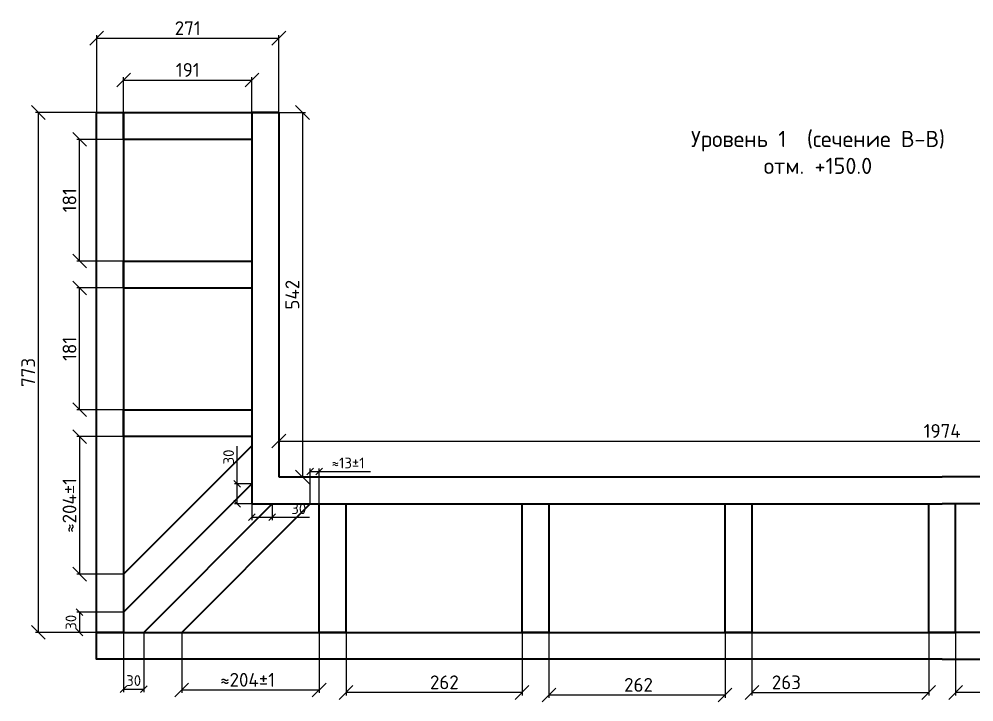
# Model space of a CAD drawing. Header units: millimetres. Extents: x 63961 to 279437, y 165795 to 374915.
# Drawn here: x 162761 to 164181, y 184086 to 185101 of the extents above; entities that cross this region are included whole.
import ezdxf

# ---------------------------------------------------------------- set-up
doc = ezdxf.new("R2010")
doc.units = ezdxf.units.MM
doc.layers.add('Профиль 40x40', color=220, linetype='Continuous', lineweight=35)
doc.layers.add('Размеры', color=150, linetype='Continuous', lineweight=0)
doc.styles.get("Standard").update_dxf_attribs({"font": 'isocpeur.ttf'})
doc.dimstyles.new('Копия Аннотативный', dxfattribs={"dimscale": 0, "dimtxt": 20.5, "dimasz": 20.5, "dimexe": 4.25, "dimexo": 0.625, "dimgap": 4.625, "dimtad": 1, "dimtxsty": 'Standard', "dimblk": 'OBLIQUE', "dimcen": 20.5, "dimclrd": 256, "dimclrt": 256, "dimadec": 0, "dimazin": 0, "dimtfac": 1, "dimtmove": 0, "dimatfit": 3, "dimfxl": 1, "dimtfillclr": 4, "dimarcsym": 0})

# ---------------------------------------------------------------- blocks, each defined once
blk = doc.blocks.new('_Oblique')
at = {"color": 0, "linetype": 'ByBlock', "lineweight": -2}
blk.add_line((-0.5, -0.5), (0.5, 0.5), dxfattribs=at)
blk = doc.blocks.new('*D1397')
at = {"layer": 'Defpoints', "color": 0, "transparency": 16777216}
for p in [(163147.1, 185073.1), (162876.1, 184962.7), (163147.1, 184962.7)]:
    blk.add_point(p, dxfattribs=at)
at = {"layer": 'Размеры', "color": 0, "lineweight": -2, "transparency": 16777216}
for p, q in [((162876.1, 184963.3), (162876.1, 185077.4)), ((163147.1, 184963.3), (163147.1, 185077.4))]:
    blk.add_line(p, q, dxfattribs=at)
at = {"layer": 'Размеры', "lineweight": -2, "transparency": 16777216}
blk.add_line((162876.1, 185073.1), (163147.1, 185073.1), dxfattribs=at)
at = {"layer": 'Размеры', "lineweight": -2, "transparency": 16777216, "xscale": 20.5, "yscale": 20.5, "zscale": 20.5, "rotation": 180}
blk.add_blockref('_Oblique', (162876.1, 185073.1), dxfattribs=at)
at = {"layer": 'Размеры', "lineweight": -2, "transparency": 16777216, "xscale": 20.5, "yscale": 20.5, "zscale": 20.5}
blk.add_blockref('_Oblique', (163147.1, 185073.1), dxfattribs=at)
at = {"layer": 'Размеры', "transparency": 16777216, "insert": (163011.6, 185088), "char_height": 20.5, "attachment_point": 5}
blk.add_mtext('271', dxfattribs=at)
blk = doc.blocks.new('*D1398')
at = {"layer": 'Defpoints', "color": 0, "transparency": 16777216}
for p in [(162876.1, 184962.7), (162789.2, 184189.7), (164134.1, 184189.7)]:
    blk.add_point(p, dxfattribs=at)
at = {"layer": 'Размеры', "color": 0, "lineweight": -2, "transparency": 16777216}
for p, q in [((162875.4, 184962.7), (162785, 184962.7)), ((164133.4, 184189.7), (162785, 184189.7))]:
    blk.add_line(p, q, dxfattribs=at)
at = {"layer": 'Размеры', "lineweight": -2, "transparency": 16777216}
blk.add_line((162789.2, 184962.7), (162789.2, 184189.7), dxfattribs=at)
at = {"layer": 'Размеры', "lineweight": -2, "transparency": 16777216, "xscale": 20.5, "yscale": 20.5, "zscale": 20.5}
for p, rotation in [((162789.2, 184962.7), 90), ((162789.2, 184189.7), 270)]:
    blk.add_blockref('_Oblique', p, dxfattribs=dict(at, rotation=rotation))
at = {"layer": 'Размеры', "transparency": 16777216, "insert": (162774.1, 184576.2), "char_height": 20.5, "attachment_point": 5, "rotation": 90}
blk.add_mtext('773', dxfattribs=at)
blk = doc.blocks.new('*D1399')
at = {"layer": 'Defpoints', "color": 0, "transparency": 16777216}
for p in [(163851.1, 184189.7), (164114.1, 184189.7), (164114.1, 184100.3)]:
    blk.add_point(p, dxfattribs=at)
at = {"layer": 'Размеры', "color": 0, "lineweight": -2, "transparency": 16777216}
for p, q in [((163851.1, 184189.1), (163851.1, 184096)), ((164114.1, 184189.1), (164114.1, 184096))]:
    blk.add_line(p, q, dxfattribs=at)
at = {"layer": 'Размеры', "lineweight": -2, "transparency": 16777216}
blk.add_line((163851.1, 184100.3), (164114.1, 184100.3), dxfattribs=at)
at = {"layer": 'Размеры', "lineweight": -2, "transparency": 16777216, "xscale": 20.5, "yscale": 20.5, "zscale": 20.5, "rotation": 180}
blk.add_blockref('_Oblique', (163851.1, 184100.3), dxfattribs=at)
at = {"layer": 'Размеры', "lineweight": -2, "transparency": 16777216, "xscale": 20.5, "yscale": 20.5, "zscale": 20.5}
blk.add_blockref('_Oblique', (164114.1, 184100.3), dxfattribs=at)
at = {"layer": 'Размеры', "transparency": 16777216, "insert": (163902.3, 184115.4), "char_height": 20.5, "attachment_point": 5}
blk.add_mtext('263', dxfattribs=at)
blk = doc.blocks.new('*D1400')
at = {"layer": 'Defpoints', "color": 0, "transparency": 16777216}
for p in [(163549.1, 184189.7), (163811.1, 184189.7), (163549.1, 184096.5)]:
    blk.add_point(p, dxfattribs=at)
at = {"layer": 'Размеры', "color": 0, "lineweight": -2, "transparency": 16777216}
for p, q in [((163549.1, 184189.1), (163549.1, 184092.3)), ((163811.1, 184189.1), (163811.1, 184092.3))]:
    blk.add_line(p, q, dxfattribs=at)
at = {"layer": 'Размеры', "lineweight": -2, "transparency": 16777216}
blk.add_line((163811.1, 184096.5), (163549.1, 184096.5), dxfattribs=at)
at = {"layer": 'Размеры', "lineweight": -2, "transparency": 16777216, "xscale": 20.5, "yscale": 20.5, "zscale": 20.5, "rotation": 180}
blk.add_blockref('_Oblique', (163549.1, 184096.5), dxfattribs=at)
at = {"layer": 'Размеры', "lineweight": -2, "transparency": 16777216, "xscale": 20.5, "yscale": 20.5, "zscale": 20.5}
blk.add_blockref('_Oblique', (163811.1, 184096.5), dxfattribs=at)
at = {"layer": 'Размеры', "transparency": 16777216, "insert": (163682.3, 184111.6), "char_height": 20.5, "attachment_point": 5}
blk.add_mtext('262', dxfattribs=at)
blk = doc.blocks.new('*D1401')
at = {"layer": 'Defpoints', "color": 0, "transparency": 16777216}
for p in [(163247.1, 184189.7), (163509.1, 184189.7), (163247.1, 184100.3)]:
    blk.add_point(p, dxfattribs=at)
at = {"layer": 'Размеры', "color": 0, "lineweight": -2, "transparency": 16777216}
for p, q in [((163247.1, 184189.1), (163247.1, 184096)), ((163509.1, 184189.1), (163509.1, 184096))]:
    blk.add_line(p, q, dxfattribs=at)
at = {"layer": 'Размеры', "lineweight": -2, "transparency": 16777216}
blk.add_line((163509.1, 184100.3), (163247.1, 184100.3), dxfattribs=at)
at = {"layer": 'Размеры', "lineweight": -2, "transparency": 16777216, "xscale": 20.5, "yscale": 20.5, "zscale": 20.5, "rotation": 180}
blk.add_blockref('_Oblique', (163247.1, 184100.3), dxfattribs=at)
at = {"layer": 'Размеры', "lineweight": -2, "transparency": 16777216, "xscale": 20.5, "yscale": 20.5, "zscale": 20.5}
blk.add_blockref('_Oblique', (163509.1, 184100.3), dxfattribs=at)
at = {"layer": 'Размеры', "transparency": 16777216, "insert": (163393.4, 184115.4), "char_height": 20.5, "attachment_point": 5}
blk.add_mtext('262', dxfattribs=at)
blk = doc.blocks.new('*D1402')
at = {"layer": 'Defpoints', "color": 0, "transparency": 16777216}
for p in [(162850.7, 184701.7), (162916.7, 184701.7), (162916.7, 184520.7)]:
    blk.add_point(p, dxfattribs=at)
at = {"layer": 'Размеры', "color": 0, "lineweight": -2, "transparency": 16777216}
for p, q in [((162916.1, 184701.7), (162846.4, 184701.7)), ((162916.1, 184520.7), (162846.4, 184520.7))]:
    blk.add_line(p, q, dxfattribs=at)
at = {"layer": 'Размеры', "lineweight": -2, "transparency": 16777216}
blk.add_line((162850.7, 184520.7), (162850.7, 184701.7), dxfattribs=at)
at = {"layer": 'Размеры', "lineweight": -2, "transparency": 16777216, "xscale": 20.5, "yscale": 20.5, "zscale": 20.5}
for p, rotation in [((162850.7, 184701.7), 90), ((162850.7, 184520.7), 270)]:
    blk.add_blockref('_Oblique', p, dxfattribs=dict(at, rotation=rotation))
at = {"layer": 'Размеры', "transparency": 16777216, "insert": (162835.6, 184611.2), "char_height": 20.5, "attachment_point": 5, "rotation": 90}
blk.add_mtext('181', dxfattribs=at)
blk = doc.blocks.new('*D1403')
at = {"layer": 'Defpoints', "color": 0, "transparency": 16777216}
for p in [(162850.7, 184922.7), (162916.7, 184922.7), (162916.7, 184741.7)]:
    blk.add_point(p, dxfattribs=at)
at = {"layer": 'Размеры', "color": 0, "lineweight": -2, "transparency": 16777216}
for p, q in [((162916.1, 184922.7), (162846.4, 184922.7)), ((162916.1, 184741.7), (162846.4, 184741.7))]:
    blk.add_line(p, q, dxfattribs=at)
at = {"layer": 'Размеры', "lineweight": -2, "transparency": 16777216}
blk.add_line((162850.7, 184741.7), (162850.7, 184922.7), dxfattribs=at)
at = {"layer": 'Размеры', "lineweight": -2, "transparency": 16777216, "xscale": 20.5, "yscale": 20.5, "zscale": 20.5}
for p, rotation in [((162850.7, 184922.7), 90), ((162850.7, 184741.7), 270)]:
    blk.add_blockref('_Oblique', p, dxfattribs=dict(at, rotation=rotation))
at = {"layer": 'Размеры', "transparency": 16777216, "insert": (162835.6, 184832.2), "char_height": 20.5, "attachment_point": 5, "rotation": 90}
blk.add_mtext('181', dxfattribs=at)
blk = doc.blocks.new('*D1404')
at = {"layer": 'Defpoints', "color": 0, "transparency": 16777216}
for p in [(163107.1, 185010.8), (162916.1, 184962.7), (163107.1, 184962.7)]:
    blk.add_point(p, dxfattribs=at)
at = {"layer": 'Размеры', "color": 0, "lineweight": -2, "transparency": 16777216}
for p, q in [((162916.1, 184963.3), (162916.1, 185015.1)), ((163107.1, 184963.3), (163107.1, 185015.1))]:
    blk.add_line(p, q, dxfattribs=at)
at = {"layer": 'Размеры', "lineweight": -2, "transparency": 16777216}
blk.add_line((162916.1, 185010.8), (163107.1, 185010.8), dxfattribs=at)
at = {"layer": 'Размеры', "lineweight": -2, "transparency": 16777216, "xscale": 20.5, "yscale": 20.5, "zscale": 20.5, "rotation": 180}
blk.add_blockref('_Oblique', (162916.1, 185010.8), dxfattribs=at)
at = {"layer": 'Размеры', "lineweight": -2, "transparency": 16777216, "xscale": 20.5, "yscale": 20.5, "zscale": 20.5}
blk.add_blockref('_Oblique', (163107.1, 185010.8), dxfattribs=at)
at = {"layer": 'Размеры', "transparency": 16777216, "insert": (163011.6, 185025.9), "char_height": 20.5, "attachment_point": 5}
blk.add_mtext('191', dxfattribs=at)
blk = doc.blocks.new('*D1405')
at = {"layer": 'Defpoints', "color": 0, "transparency": 16777216}
for p in [(162916.1, 184480.7), (162850.7, 184276.2), (162916.1, 184276.2)]:
    blk.add_point(p, dxfattribs=at)
at = {"layer": 'Размеры', "color": 0, "lineweight": -2, "transparency": 16777216}
for p, q in [((162915.4, 184480.7), (162846.4, 184480.7)), ((162915.4, 184276.2), (162846.4, 184276.2))]:
    blk.add_line(p, q, dxfattribs=at)
at = {"layer": 'Размеры', "lineweight": -2, "transparency": 16777216}
blk.add_line((162850.7, 184480.7), (162850.7, 184276.2), dxfattribs=at)
at = {"layer": 'Размеры', "lineweight": -2, "transparency": 16777216, "xscale": 20.5, "yscale": 20.5, "zscale": 20.5}
for p, rotation in [((162850.7, 184480.7), 90), ((162850.7, 184276.2), 270)]:
    blk.add_blockref('_Oblique', p, dxfattribs=dict(at, rotation=rotation))
at = {"layer": 'Размеры', "transparency": 16777216, "insert": (162835.6, 184378.5), "char_height": 20.5, "attachment_point": 5, "rotation": 90}
blk.add_mtext('≈204%%P1', dxfattribs=at)
blk = doc.blocks.new('*D1406')
at = {"layer": 'Defpoints', "color": 0, "transparency": 16777216}
for p in [(163207.1, 184428.8), (163193.6, 184380.7), (163207.1, 184380.7)]:
    blk.add_point(p, dxfattribs=at)
at = {"layer": 'Размеры', "color": 0, "lineweight": -2, "transparency": 16777216}
for p, q in [((163193.6, 184381.3), (163193.6, 184433.1)), ((163207.1, 184381.3), (163207.1, 184433.1))]:
    blk.add_line(p, q, dxfattribs=at)
at = {"layer": 'Размеры', "lineweight": -2, "transparency": 16777216}
for p, q in [((163193.6, 184428.8), (163207.1, 184428.8)), ((163207.1, 184428.8), (163283.5, 184428.8))]:
    blk.add_line(p, q, dxfattribs=at)
at = {"layer": 'Размеры', "lineweight": -2, "transparency": 16777216, "xscale": 10, "yscale": 10, "zscale": 10, "rotation": 180}
blk.add_blockref('_Oblique', (163193.6, 184428.8), dxfattribs=at)
at = {"layer": 'Размеры', "lineweight": -2, "transparency": 16777216, "xscale": 10, "yscale": 10, "zscale": 10}
blk.add_blockref('_Oblique', (163207.1, 184428.8), dxfattribs=at)
at = {"layer": 'Размеры', "transparency": 16777216, "insert": (163250.3, 184441.6), "char_height": 16, "attachment_point": 5}
blk.add_mtext('≈13%%P1', dxfattribs=at)
blk = doc.blocks.new('*D1407')
at = {"layer": 'Defpoints', "color": 0, "transparency": 16777216}
for p in [(163002.6, 184189.7), (163207.1, 184189.7), (163207.1, 184104)]:
    blk.add_point(p, dxfattribs=at)
at = {"layer": 'Размеры', "color": 0, "lineweight": -2, "transparency": 16777216}
for p, q in [((163002.6, 184189.1), (163002.6, 184099.8)), ((163207.1, 184189.1), (163207.1, 184099.8))]:
    blk.add_line(p, q, dxfattribs=at)
at = {"layer": 'Размеры', "lineweight": -2, "transparency": 16777216}
blk.add_line((163002.6, 184104), (163207.1, 184104), dxfattribs=at)
at = {"layer": 'Размеры', "lineweight": -2, "transparency": 16777216, "xscale": 20.5, "yscale": 20.5, "zscale": 20.5, "rotation": 180}
blk.add_blockref('_Oblique', (163002.6, 184104), dxfattribs=at)
at = {"layer": 'Размеры', "lineweight": -2, "transparency": 16777216, "xscale": 20.5, "yscale": 20.5, "zscale": 20.5}
blk.add_blockref('_Oblique', (163207.1, 184104), dxfattribs=at)
at = {"layer": 'Размеры', "transparency": 16777216, "insert": (163100.7, 184119.1), "char_height": 20.5, "attachment_point": 5}
blk.add_mtext('≈204%%P1', dxfattribs=at)
blk = doc.blocks.new('*D1451')
at = {"layer": 'Defpoints', "color": 0, "transparency": 16777216}
for p in [(163107.1, 184380.7), (163137.1, 184380.7), (163137.1, 184360.8)]:
    blk.add_point(p, dxfattribs=at)
at = {"layer": 'Размеры', "color": 0, "lineweight": -2, "transparency": 16777216}
for p, q in [((163107.1, 184380.1), (163107.1, 184356.6)), ((163137.1, 184380.1), (163137.1, 184356.6))]:
    blk.add_line(p, q, dxfattribs=at)
at = {"layer": 'Размеры', "lineweight": -2, "transparency": 16777216}
for p, q in [((163107.1, 184360.8), (163137.1, 184360.8)), ((163137.1, 184360.8), (163192.9, 184360.8))]:
    blk.add_line(p, q, dxfattribs=at)
at = {"layer": 'Размеры', "lineweight": -2, "transparency": 16777216, "xscale": 10, "yscale": 10, "zscale": 10, "rotation": 180}
blk.add_blockref('_Oblique', (163107.1, 184360.8), dxfattribs=at)
at = {"layer": 'Размеры', "lineweight": -2, "transparency": 16777216, "xscale": 10, "yscale": 10, "zscale": 10}
blk.add_blockref('_Oblique', (163137.1, 184360.8), dxfattribs=at)
at = {"layer": 'Размеры', "transparency": 16777216, "insert": (163176.8, 184373.6), "char_height": 16, "attachment_point": 5}
blk.add_mtext('30', dxfattribs=at)
blk = doc.blocks.new('*D1452')
at = {"layer": 'Defpoints', "color": 0, "transparency": 16777216}
for p in [(163107.1, 184410.7), (163085.2, 184380.7), (163107.1, 184380.7)]:
    blk.add_point(p, dxfattribs=at)
at = {"layer": 'Размеры', "lineweight": -2, "transparency": 16777216}
for p, q in [((163085.2, 184410.7), (163085.2, 184466.5)), ((163085.2, 184380.7), (163085.2, 184410.7))]:
    blk.add_line(p, q, dxfattribs=at)
at = {"layer": 'Размеры', "color": 0, "lineweight": -2, "transparency": 16777216}
for p, q in [((163106.4, 184410.7), (163081, 184410.7)), ((163106.4, 184380.7), (163081, 184380.7))]:
    blk.add_line(p, q, dxfattribs=at)
at = {"layer": 'Размеры', "lineweight": -2, "transparency": 16777216, "xscale": 10, "yscale": 10, "zscale": 10}
for p, rotation in [((163085.2, 184410.7), 90), ((163085.2, 184380.7), 270)]:
    blk.add_blockref('_Oblique', p, dxfattribs=dict(at, rotation=rotation))
at = {"layer": 'Размеры', "transparency": 16777216, "insert": (163072.4, 184450.4), "char_height": 16, "attachment_point": 5, "rotation": 90}
blk.add_mtext('30', dxfattribs=at)
blk = doc.blocks.new('*D1453')
at = {"layer": 'Defpoints', "color": 0, "transparency": 16777216}
for p in [(163147.1, 184962.7), (163147.1, 184420.7), (163182.3, 184420.7)]:
    blk.add_point(p, dxfattribs=at)
at = {"layer": 'Размеры', "color": 0, "lineweight": -2, "transparency": 16777216}
for p, q in [((163147.7, 184962.7), (163186.6, 184962.7)), ((163147.7, 184420.7), (163186.6, 184420.7))]:
    blk.add_line(p, q, dxfattribs=at)
at = {"layer": 'Размеры', "lineweight": -2, "transparency": 16777216}
blk.add_line((163182.3, 184962.7), (163182.3, 184420.7), dxfattribs=at)
at = {"layer": 'Размеры', "lineweight": -2, "transparency": 16777216, "xscale": 20.5, "yscale": 20.5, "zscale": 20.5}
for p, rotation in [((163182.3, 184962.7), 90), ((163182.3, 184420.7), 270)]:
    blk.add_blockref('_Oblique', p, dxfattribs=dict(at, rotation=rotation))
at = {"layer": 'Размеры', "transparency": 16777216, "insert": (163167.2, 184691.7), "char_height": 20.5, "attachment_point": 5, "rotation": 90}
blk.add_mtext('542', dxfattribs=at)
blk = doc.blocks.new('*D1454')
at = {"layer": 'Defpoints', "color": 0, "transparency": 16777216}
for p in [(162916.1, 184219.7), (162850.6, 184189.7), (162916.1, 184189.7)]:
    blk.add_point(p, dxfattribs=at)
at = {"layer": 'Размеры', "color": 0, "lineweight": -2, "transparency": 16777216}
for p, q in [((162915.4, 184219.7), (162846.4, 184219.7)), ((162915.4, 184189.7), (162846.4, 184189.7))]:
    blk.add_line(p, q, dxfattribs=at)
at = {"layer": 'Размеры', "lineweight": -2, "transparency": 16777216}
blk.add_line((162850.6, 184219.7), (162850.6, 184189.7), dxfattribs=at)
at = {"layer": 'Размеры', "lineweight": -2, "transparency": 16777216, "xscale": 10, "yscale": 10, "zscale": 10}
for p, rotation in [((162850.6, 184219.7), 90), ((162850.6, 184189.7), 270)]:
    blk.add_blockref('_Oblique', p, dxfattribs=dict(at, rotation=rotation))
at = {"layer": 'Размеры', "transparency": 16777216, "insert": (162837.8, 184204.7), "char_height": 16, "attachment_point": 5, "rotation": 90}
blk.add_mtext('30', dxfattribs=at)
blk = doc.blocks.new('*D1455')
at = {"layer": 'Defpoints', "color": 0, "transparency": 16777216}
for p in [(162916.1, 184189.7), (162946.1, 184189.7), (162946.1, 184105.2)]:
    blk.add_point(p, dxfattribs=at)
at = {"layer": 'Размеры', "color": 0, "lineweight": -2, "transparency": 16777216}
for p, q in [((162916.1, 184189.1), (162916.1, 184100.9)), ((162946.1, 184189.1), (162946.1, 184100.9))]:
    blk.add_line(p, q, dxfattribs=at)
at = {"layer": 'Размеры', "lineweight": -2, "transparency": 16777216}
blk.add_line((162916.1, 184105.2), (162946.1, 184105.2), dxfattribs=at)
at = {"layer": 'Размеры', "lineweight": -2, "transparency": 16777216, "xscale": 10, "yscale": 10, "zscale": 10, "rotation": 180}
blk.add_blockref('_Oblique', (162916.1, 184105.2), dxfattribs=at)
at = {"layer": 'Размеры', "lineweight": -2, "transparency": 16777216, "xscale": 10, "yscale": 10, "zscale": 10}
blk.add_blockref('_Oblique', (162946.1, 184105.2), dxfattribs=at)
at = {"layer": 'Размеры', "transparency": 16777216, "insert": (162931.1, 184118), "char_height": 16, "attachment_point": 5}
blk.add_mtext('30', dxfattribs=at)
blk = doc.blocks.new('*D1435')
at = {"layer": 'Defpoints', "color": 0, "transparency": 16777216}
for p in [(165392.1, 184962.7), (164134.1, 184189.7), (165478.9, 184189.7)]:
    blk.add_point(p, dxfattribs=at)
at = {"layer": 'Размеры', "color": 0, "lineweight": -2, "transparency": 16777216}
for p, q in [((165392.7, 184962.7), (165483.2, 184962.7)), ((164134.7, 184189.7), (165483.2, 184189.7))]:
    blk.add_line(p, q, dxfattribs=at)
at = {"layer": 'Размеры', "lineweight": -2, "transparency": 16777216}
blk.add_line((165478.9, 184962.7), (165478.9, 184189.7), dxfattribs=at)
at = {"layer": 'Размеры', "lineweight": -2, "transparency": 16777216, "xscale": 20.5, "yscale": 20.5, "zscale": 20.5}
for p, rotation in [((165478.9, 184962.7), 90), ((165478.9, 184189.7), 270)]:
    blk.add_blockref('_Oblique', p, dxfattribs=dict(at, rotation=rotation))
at = {"layer": 'Размеры', "transparency": 16777216, "insert": (165463.8, 184576.2), "char_height": 20.5, "attachment_point": 5, "rotation": 90}
blk.add_mtext('773', dxfattribs=at)
blk = doc.blocks.new('*D1479')
at = {"layer": 'Defpoints', "color": 0, "transparency": 16777216}
for p in [(164154.1, 184189.7), (164417.1, 184189.7), (164154.1, 184100.3)]:
    blk.add_point(p, dxfattribs=at)
at = {"layer": 'Размеры', "color": 0, "lineweight": -2, "transparency": 16777216}
for p, q in [((164154.1, 184189.1), (164154.1, 184096)), ((164417.1, 184189.1), (164417.1, 184096))]:
    blk.add_line(p, q, dxfattribs=at)
at = {"layer": 'Размеры', "lineweight": -2, "transparency": 16777216}
blk.add_line((164417.1, 184100.3), (164154.1, 184100.3), dxfattribs=at)
at = {"layer": 'Размеры', "lineweight": -2, "transparency": 16777216, "xscale": 20.5, "yscale": 20.5, "zscale": 20.5, "rotation": 180}
blk.add_blockref('_Oblique', (164154.1, 184100.3), dxfattribs=at)
at = {"layer": 'Размеры', "lineweight": -2, "transparency": 16777216, "xscale": 20.5, "yscale": 20.5, "zscale": 20.5}
blk.add_blockref('_Oblique', (164417.1, 184100.3), dxfattribs=at)
at = {"layer": 'Размеры', "transparency": 16777216, "insert": (164365.8, 184115.4), "char_height": 20.5, "attachment_point": 5}
blk.add_mtext('263', dxfattribs=at)
blk = doc.blocks.new('*D1497')
at = {"layer": 'Defpoints', "color": 0, "transparency": 16777216}
for p in [(165121.1, 184474.1), (163147.1, 184420.7), (165121.1, 184420.7)]:
    blk.add_point(p, dxfattribs=at)
at = {"layer": 'Размеры', "color": 0, "lineweight": -2, "transparency": 16777216}
for p, q in [((163147.1, 184421.3), (163147.1, 184478.3)), ((165121.1, 184421.3), (165121.1, 184478.3))]:
    blk.add_line(p, q, dxfattribs=at)
at = {"layer": 'Размеры', "lineweight": -2, "transparency": 16777216}
blk.add_line((163147.1, 184474.1), (165121.1, 184474.1), dxfattribs=at)
at = {"layer": 'Размеры', "lineweight": -2, "transparency": 16777216, "xscale": 20.5, "yscale": 20.5, "zscale": 20.5, "rotation": 180}
blk.add_blockref('_Oblique', (163147.1, 184474.1), dxfattribs=at)
at = {"layer": 'Размеры', "lineweight": -2, "transparency": 16777216, "xscale": 20.5, "yscale": 20.5, "zscale": 20.5}
blk.add_blockref('_Oblique', (165121.1, 184474.1), dxfattribs=at)
at = {"layer": 'Размеры', "transparency": 16777216, "insert": (164134.1, 184489.1), "char_height": 20.5, "attachment_point": 5}
blk.add_mtext('1974', dxfattribs=at)

msp = doc.modelspace()

# ---------------------------------------------------------------- linework, layer by layer
at = {"layer": 'Профиль 40x40'}
for p, q in [((163147.074, 184962.678), (163107.074, 184962.678)), ((163107.074, 184962.678), (163107.074, 184380.678)), ((162916.074, 184276.247), (163107.074, 184467.247)), ((162916.074, 184219.678), (163107.074, 184410.678)), ((162946.074, 184189.678), (163137.074, 184380.678)), ((163002.643, 184189.678), (163193.643, 184380.678)), ((163107.074, 184380.678), (164134.074, 184380.678)), ((165161.074, 184380.678), (164134.074, 184380.678))]:
    msp.add_line(p, q, dxfattribs=at)
for points in [[(162876.074, 184962.678), (162916.074, 184962.678), (162916.074, 184189.678), (162876.074, 184189.678)], [(162916.074, 184741.678), (163107.074, 184741.678), (163107.074, 184701.678), (162916.074, 184701.678)], [(162916.074, 184520.678), (163107.074, 184520.678), (163107.074, 184480.678), (162916.074, 184480.678)], [(163207.074, 184380.678), (163247.074, 184380.678), (163247.074, 184189.678), (163207.074, 184189.678)], [(163509.074, 184380.678), (163549.074, 184380.678), (163549.074, 184189.678), (163509.074, 184189.678)], [(163811.074, 184380.678), (163851.074, 184380.678), (163851.074, 184189.678), (163811.074, 184189.678)]]:
    msp.add_lwpolyline(points, close=True, dxfattribs=at)
for points in [[(163107.074, 184922.678), (162916.074, 184922.678), (162916.074, 184962.678), (163147.074, 184962.678), (163147.074, 184420.678)], [(163147.074, 184420.678), (164134.074, 184420.678)], [(165121.074, 184420.678), (164134.074, 184420.678)], [(164134.074, 184189.678), (164114.074, 184189.678), (164114.074, 184380.678)], [(164134.074, 184189.678), (164154.074, 184189.678), (164154.074, 184380.678)], [(164134.074, 184149.678), (162876.074, 184149.678), (162876.074, 184189.678), (164134.074, 184189.678)], [(164134.074, 184149.678), (165392.074, 184149.678), (165392.074, 184189.678), (164134.074, 184189.678)]]:
    msp.add_lwpolyline(points, dxfattribs=at)

# ---------------------------------------------------------------- texts
at = {"layer": 'Размеры', "color": 7, "ltscale": 1.5, "insert": (164138.294, 184935.293), "char_height": 24, "attachment_point": 3}
msp.add_mtext('\\A1;\\pxqc;Уровень 1  (сечение В-В)\\Pотм. +150.0', dxfattribs=at)

# ---------------------------------------------------------------- dimensions: what is measured, and where the dimension line sits
at = {"layer": 'Размеры'}
for base, p1, p2, picture, middle in [((163147.074, 185073.115), (162876.074, 184962.678), (163147.074, 184962.678), '*D1397', (163011.574, 185073.115)), ((163247.074, 184100.297), (163509.074, 184189.678), (163247.074, 184189.678), '*D1401', (163393.384, 184100.297)), ((163549.074, 184096.547), (163811.074, 184189.678), (163549.074, 184189.678), '*D1400', (163682.325, 184096.547)), ((164114.074, 184100.297), (163851.074, 184189.678), (164114.074, 184189.678), '*D1399', (163902.325, 184100.297))]:
    dim = msp.add_linear_dim(base=base, p1=p1, p2=p2, dimstyle='Копия Аннотативный', dxfattribs=at)
    dim.commit()
    dim.dimension.update_dxf_attribs({"geometry": picture, "text_midpoint": middle, "dimtype": 160})
for base, p1, p2, picture, middle in [((163107.074, 185010.805), (162916.074, 184962.678), (163107.074, 184962.678), '*D1404', (163011.574, 185025.897)), ((165121.074, 184474.056), (163147.074, 184420.678), (165121.074, 184420.678), '*D1497', (164134.074, 184489.148))]:
    dim = msp.add_linear_dim(base=base, p1=p1, p2=p2, dimstyle='Копия Аннотативный', dxfattribs=at)
    dim.commit()
    dim.dimension.update_dxf_attribs({"geometry": picture, "text_midpoint": middle})
for base, p1, p2, angle, picture, middle in [((162789.215, 184189.678), (162876.074, 184962.678), (164134.074, 184189.678), 90, '*D1398', (162789.215, 184576.178)), ((165478.934, 184189.678), (165392.074, 184962.678), (164134.074, 184189.678), 90, '*D1435', (165478.934, 184576.178)), ((162850.688, 184922.678), (162916.699, 184741.678), (162916.699, 184922.678), 90, '*D1403', (162850.688, 184832.178)), ((162850.688, 184701.678), (162916.699, 184520.678), (162916.699, 184701.678), 90, '*D1402', (162850.688, 184611.178)), ((164154.074, 184100.297), (164417.074, 184189.678), (164154.074, 184189.678), 180, '*D1479', (164365.823, 184100.297))]:
    dim = msp.add_linear_dim(base=base, p1=p1, p2=p2, angle=angle, dimstyle='Копия Аннотативный', dxfattribs=at)
    dim.commit()
    dim.dimension.update_dxf_attribs({"geometry": picture, "text_midpoint": middle, "dimtype": 160})
dim = msp.add_linear_dim(base=(163182.325, 184420.678), p1=(163147.074, 184962.678), p2=(163147.074, 184420.678), angle=90, dimstyle='Копия Аннотативный', dxfattribs=at)
dim.commit()
dim.dimension.update_dxf_attribs({"geometry": '*D1453', "text_midpoint": (163167.233, 184691.678)})
dim = msp.add_linear_dim(base=(162850.688, 184276.247), p1=(162916.074, 184480.678), p2=(162916.074, 184276.247), angle=90, text='≈204%%P1', dimstyle='Копия Аннотативный', dxfattribs=at)
dim.commit()
dim.dimension.update_dxf_attribs({"geometry": '*D1405', "text_midpoint": (162835.597, 184378.462)})
for base, p1, p2, picture, middle in [((163085.216, 184380.678), (163107.074, 184410.678), (163107.074, 184380.678), '*D1452', (163085.216, 184450.444)), ((162850.618, 184189.678), (162916.074, 184219.678), (162916.074, 184189.678), '*D1454', (162850.618, 184204.678))]:
    dim = msp.add_linear_dim(base=base, p1=p1, p2=p2, angle=90, dimstyle='Копия Аннотативный', override={"dimtxt": 16, "dimasz": 10}, dxfattribs=at)
    dim.commit()
    dim.dimension.update_dxf_attribs({"geometry": picture, "text_midpoint": middle, "dimtype": 160})
dim = msp.add_linear_dim(base=(163207.074, 184428.833), p1=(163193.643, 184380.678), p2=(163207.074, 184380.678), text='≈13%%P1', dimstyle='Копия Аннотативный', override={"dimtxt": 16, "dimasz": 10}, dxfattribs=at)
dim.commit()
dim.dimension.update_dxf_attribs({"geometry": '*D1406', "text_midpoint": (163250.283, 184441.633)})
for base, p1, p2, picture, middle in [((163137.074, 184360.811), (163107.074, 184380.678), (163137.074, 184380.678), '*D1451', (163176.84, 184360.811)), ((162946.074, 184105.17), (162916.074, 184189.678), (162946.074, 184189.678), '*D1455', (162931.074, 184105.17))]:
    dim = msp.add_linear_dim(base=base, p1=p1, p2=p2, dimstyle='Копия Аннотативный', override={"dimtxt": 16, "dimasz": 10}, dxfattribs=at)
    dim.commit()
    dim.dimension.update_dxf_attribs({"geometry": picture, "text_midpoint": middle, "dimtype": 160})
dim = msp.add_linear_dim(base=(163207.074, 184104.047), p1=(163002.643, 184189.678), p2=(163207.074, 184189.678), text='≈204%%P1', dimstyle='Копия Аннотативный', dxfattribs=at)
dim.commit()
dim.dimension.update_dxf_attribs({"geometry": '*D1407', "text_midpoint": (163100.731, 184104.047), "dimtype": 160})

doc.saveas('drawing.dxf')
